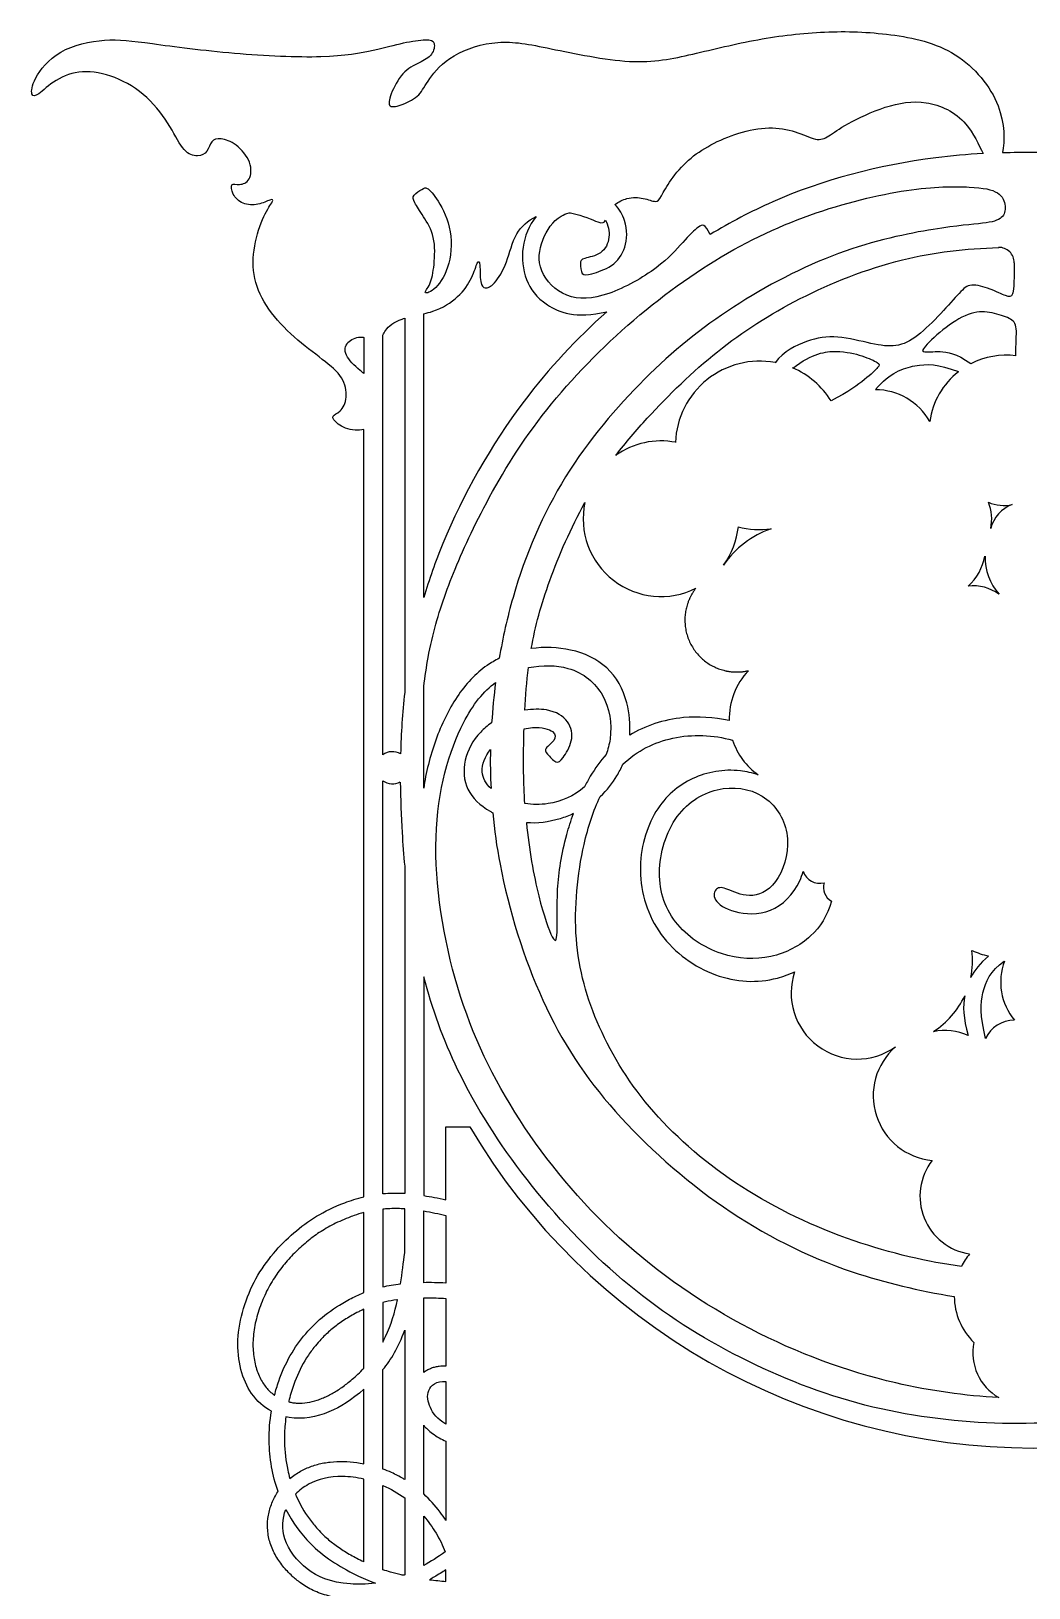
# Model space of a CAD drawing. Header units: millimetres. Extents: x -137 to 152, y -181 to 177.
# Drawn here: x -136.6 to -71.1, y 70.1 to 172.4 of the extents above; entities that cross this region are included whole.
import ezdxf

# ---------------------------------------------------------------- set-up
doc = ezdxf.new("R2010")
doc.units = ezdxf.units.MM
doc.header["$MEASUREMENT"] = 0
doc.layers.add('Layer 03', color=5, linetype='Continuous')

msp = doc.modelspace()

# ---------------------------------------------------------------- linework, layer by layer
at = {"layer": 'Layer 03'}
for p, q in [((-112.07, 153.53), (-112.07, 128.95)), ((-110.82, 135.18), (-110.82, 153.82)), ((-113.5, 124.85), (-113.5, 152.42)), ((-114.75, 152.27), (-114.75, 149.89)), ((-114.75, 95.82), (-114.75, 146.23)), ((-110.82, 122.67), (-110.82, 129.33)), ((-113.5, 96.01), (-113.5, 123.15)), ((-112.07, 117.54), (-112.07, 96.03)), ((-110.82, 110.27), (-110.82, 95.9)), ((-109.36, 95.62), (-109.36, 100.42)), ((-109.36, 100.42), (-107.8, 100.42)), ((-114.75, 89.53), (-114.75, 94.79)), ((-113.5, 95.01), (-113.5, 89.91)), ((-112.07, 92.15), (-112.07, 95.02)), ((-110.82, 90.18), (-110.82, 94.89)), ((-109.36, 94.59), (-109.36, 90.15)), ((-110.82, 84.27), (-110.82, 89.18)), ((-109.36, 89.15), (-109.36, 84.69)), ((-114.75, 84.56), (-114.75, 88.44)), ((-113.5, 88.88), (-113.5, 86.28)), ((-112.07, 87.05), (-112.07, 77.25)), ((-113.5, 77.94), (-113.5, 84.47)), ((-114.75, 78.29), (-114.75, 83.18)), ((-109.36, 83.69), (-109.36, 80.88)), ((-110.82, 76.3), (-110.82, 80.81)), ((-109.36, 79.76), (-109.36, 74.56)), ((-114.75, 71.85), (-114.75, 77.27)), ((-113.5, 71.32), (-113.5, 76.86)), ((-112.07, 76.04), (-112.07, 70.99)), ((-110.82, 71.6), (-110.82, 74.85)), ((-109.36, 70.55), (-109.36, 71.32))]:
    msp.add_line(p, q, dxfattribs=at)
for centre, radius, start, end in [((-73.04, 157.18), 1, 359.4244, 91.408), ((-88.76, 145.18), 5.53, 79.4775, 177.989), ((-72.57, 146.03), 5.07, 82.7816, 117.104), ((-88.76, 145.18), 5.53, 31.9694, 66.9232), ((-72.57, 146.03), 5.07, 128.1952, 171.7961), ((-81.16, 144.71), 4.12, 29.7266, 90), ((-95.24, 140.36), 5.11, 79.1347, 125.3441), ((-95.24, 140.36), 5.11, 167.9534, 296.6999), ((-72.73, 143.67), 2.44, 245.7349, 283.1913), ((-76.51, 140.33), 2.99, 348.0536, 21.9086), ((-71.38, 139.17), 2.27, 110.4992, 166.198), ((-95.24, 140.36), 5.11, 323.4858, 354.108), ((-85.87, 133.65), 6.42, 109.4477, 145.1385), ((-88.76, 145.18), 5.53, 255.2536, 277.7612), ((-77.39, 138.52), 3.48, 311.8752, 349.7797), ((-70.34, 137.81), 3.62, 178.5796, 221.8091), ((-74.69, 133.22), 2.73, 52.8698, 97.9106), ((-86.22, 127.23), 4.54, 136.1091, 181.6332), ((-86.22, 127.23), 4.54, 198.1939, 234.58), ((-112.87, 124), 1.06, 60.4131, 126.7075), ((-112.87, 124), 1.06, 233.2925, 298.6457), ((-84.81, 117.55), 1.14, 197.9375, 284.1109), ((-83.51, 116.15), 1.06, 164.1504, 239.422), ((-80.34, 111.36), 5.56, 348.1948, 6.5928), ((-72.76, 116.31), 4.77, 244.5498, 258.3106), ((-82.35, 109.21), 4.34, 161.2681, 305.315), ((-68.99, 109.93), 3.94, 159.6195, 219.504), ((-80.34, 111.36), 5.56, 302.6085, 335.206), ((-72.02, 105.3), 2.12, 90.4914, 154.3041), ((-76.6, 103.06), 3.68, 65.4339, 101.5936), ((-77.03, 102.46), 4.27, 131.2262, 264.6267), ((-70.79, 122.33), 43.01, 210.6211, 329.3789), ((-74.39, 95.86), 3.84, 142.2626, 261.3111), ((-71.73, 89.31), 4.25, 139.6372, 152.8346), ((-71.73, 89.31), 4.25, 180.5234, 225.8736), ((-71.36, 85.58), 3.4, 168.4867, 240.175)]:
    msp.add_arc(centre, radius, start, end, dxfattribs=at)
for points, knots in [([(-114.75, 146.23), (-114.94, 146.19), (-115.62, 146.12), (-116.56, 146.56), (-116.96, 147.17), (-116.27, 147.3), (-115.8, 148.28), (-116.04, 149.67), (-117.37, 150.76), (-119.37, 152.24), (-121.12, 154.1), (-122.07, 156.1), (-122.04, 158.29), (-121.32, 160.41), (-120.62, 161.31), (-120.82, 161.38), (-121.67, 160.93), (-122.75, 160.98), (-123.43, 161.67), (-123.53, 162.46), (-122.94, 162.23), (-122.19, 162.52), (-122.07, 163.76), (-123.14, 165.06), (-124.2, 165.38), (-124.83, 165.24), (-124.97, 164.41), (-125.64, 164.1), (-126.58, 164.37), (-127.37, 166.05), (-128.89, 168.15), (-131.11, 169.49), (-133.3, 169.89), (-135.05, 169.24), (-136.23, 168.08), (-136.63, 168.1), (-136.55, 169.14), (-134.95, 171.23), (-131.63, 171.97), (-129.22, 171.64), (-123.31, 170.86), (-117.05, 170.58), (-114.96, 170.95), (-114.14, 171.13), (-113.32, 171.31), (-112.13, 171.66), (-110.53, 171.88), (-110.03, 171.71), (-110.2, 170.79), (-111.07, 170.33), (-112.25, 169.76), (-113.06, 168.15), (-113.21, 167.29), (-112.19, 167.53), (-111.03, 168.15), (-110.61, 169.15), (-109.1, 170.89), (-105.92, 171.91), (-102.96, 171.35), (-96.91, 170.06), (-93.28, 170.83), (-88.88, 171.92), (-84.47, 172.44), (-80.18, 172.29), (-75.68, 171.3), (-72.64, 167.59), (-72.66, 165.16), (-72.81, 164.41)], [4168.024211, 4168.024211, 4168.024211, 4168.024211, 4168.754346, 4170.545372, 4172.336399, 4174.127425, 4175.918451, 4177.709478, 4179.500504, 4181.29153, 4183.082557, 4184.873583, 4186.664609, 4188.455636, 4190.246662, 4192.037688, 4193.828715, 4195.619741, 4197.410767, 4199.201794, 4200.99282, 4202.783846, 4204.574873, 4206.365899, 4208.156925, 4209.947952, 4211.738978, 4213.530004, 4215.321031, 4217.112057, 4218.903083, 4220.69411, 4222.485136, 4224.276162, 4226.067189, 4227.858215, 4229.649241, 4231.440268, 4233.231294, 4235.02232, 4236.813347, 4238.604373, 4240.3954, 4240.3954, 4240.3954, 4242.186426, 4243.977452, 4245.768479, 4247.559505, 4249.350531, 4251.141558, 4252.932584, 4254.72361, 4256.514637, 4258.305663, 4260.096689, 4261.887716, 4263.678742, 4265.469768, 4267.260795, 4269.051821, 4270.842847, 4272.633874, 4274.4249, 4276.215926, 4278.006953, 4279.641958, 4279.641958, 4279.641958, 4279.641958]), ([(-98.26, 161.01), (-98.03, 161.18), (-97.35, 161.5), (-96.37, 161.45), (-95.51, 161.09), (-95.27, 161.43), (-94.66, 162.59), (-93.47, 163.98), (-92.04, 164.93), (-90.17, 165.76), (-88.09, 166.14), (-86.38, 165.85), (-84.99, 165.13), (-84.27, 165.42), (-83.21, 166.24), (-80.49, 167.52), (-77.87, 167.98), (-75.21, 166.78), (-74.37, 164.92), (-74.08, 164.35)], [385.395086, 385.395086, 385.395086, 385.395086, 386.668009, 388.459035, 390.250062, 392.041088, 393.832114, 395.623141, 397.414167, 399.205194, 400.99622, 402.787246, 404.578273, 406.369299, 408.160325, 409.951352, 411.742378, 413.533404, 414.81239, 414.81239, 414.81239, 414.81239]), ([(-74.08, 164.35), (-75.12, 164.29), (-80.07, 163.84), (-86.2, 162.19), (-90.7, 159.82), (-92.01, 159.03)], [328.130204, 328.130204, 328.130204, 328.130204, 331.009343, 341.844343, 346.577685, 346.577685, 346.577685, 346.577685]), ([(-110.82, 129.33), (-110.74, 130), (-110.39, 132.3), (-109.48, 135.39), (-108.27, 138.29), (-107.39, 140.06), (-106.52, 141.82), (-104.25, 145.97), (-98.77, 152.19), (-92.09, 157.39), (-85.51, 160.56), (-78.64, 162.19), (-74.61, 162.2), (-72.93, 161.88), (-72.54, 160.86), (-72.74, 160.06), (-73.82, 159.74), (-76.72, 159.57), (-83.51, 158.17), (-90.75, 154.39), (-96.32, 149.86), (-101.85, 143.35), (-104.68, 136.8), (-105.63, 132.54), (-105.86, 131.19)], [1132.529911, 1132.529911, 1132.529911, 1132.529911, 1134.419138, 1139.305925, 1144.192712, 1144.192712, 1144.192712, 1149.0795, 1153.966287, 1158.853074, 1163.739862, 1168.626649, 1173.513436, 1178.400224, 1183.287011, 1188.173798, 1193.060586, 1197.947373, 1202.83416, 1207.720948, 1212.607735, 1217.494522, 1222.38131, 1224.636794, 1224.636794, 1224.636794, 1224.636794]), ([(-98.89, 159.97), (-98.7, 159.66), (-98.52, 158.79), (-99.08, 157.68), (-100.45, 157.47), (-100.57, 157.22), (-100.48, 156.3), (-99.94, 156.39), (-98.39, 156.87), (-97.47, 158.1), (-97.42, 159.69), (-97.97, 160.7), (-98.26, 161.01)], [366.594857, 366.594857, 366.594857, 366.594857, 368.423817, 370.396096, 372.368375, 374.340654, 376.312933, 378.285213, 380.257492, 382.229771, 384.20205, 385.395086, 385.395086, 385.395086, 385.395086]), ([(-110.82, 153.82), (-110.62, 153.87), (-109.72, 154.1), (-108.47, 154.91), (-107.59, 156.2), (-107.28, 157.37), (-107.1, 157.22), (-107.14, 155.75), (-106.83, 155.44), (-106.21, 155.65), (-105.31, 157.14), (-104.91, 159.11), (-103.98, 159.96), (-103.43, 160.21)], [352.198238, 352.198238, 352.198238, 352.198238, 352.706551, 354.497577, 356.288604, 358.07963, 359.870656, 361.661683, 363.452709, 365.243736, 367.034762, 368.825788, 370.414905, 370.414905, 370.414905, 370.414905]), ([(-103.43, 160.21), (-103.92, 159.61), (-104.49, 158.16), (-104.22, 155.97), (-103.05, 154.37), (-100.85, 153.47), (-98.8, 153.96)], [370.414905, 370.414905, 370.414905, 370.414905, 372.297007, 374.269286, 376.241565, 378.213844, 378.213844, 378.213844, 378.213844]), ([(-92.01, 159.03), (-92.35, 159.74), (-92.69, 159.68), (-93.75, 158.62), (-95.2, 156.89), (-98.82, 154.84), (-101.57, 154.69), (-103.42, 156.63), (-103.17, 158.71), (-102.22, 160.08), (-101.46, 160.41), (-101.28, 160.46)], [346.577685, 346.577685, 346.577685, 346.577685, 348.549965, 350.522244, 352.494523, 354.466802, 356.439081, 358.41136, 360.38364, 362.355919, 362.935794, 362.935794, 362.935794, 362.935794]), ([(-101.28, 160.46), (-101.22, 160.45), (-100.44, 160.32), (-99.15, 159.69), (-98.97, 159.8), (-98.89, 159.97)], [362.935794, 362.935794, 362.935794, 362.935794, 363.105711, 364.896738, 366.594857, 366.594857, 366.594857, 366.594857]), ([(-98.2, 144.52), (-97.55, 145.37), (-95.54, 147.72), (-91.62, 151.52), (-86.36, 154.92), (-79.8, 157.57), (-75.2, 158.12), (-73.06, 158.17)], [1170.413331, 1170.413331, 1170.413331, 1170.413331, 1172.542404, 1176.649786, 1180.757169, 1184.864551, 1188.389943, 1188.389943, 1188.389943, 1188.389943]), ([(-72.04, 157.17), (-72.05, 155.66), (-72.11, 154.92), (-72.5, 154.92), (-73.58, 155.47), (-74.96, 155.86), (-75.55, 155.31), (-76.81, 153.87), (-78.43, 152.24), (-79.78, 151.59), (-81.3, 151.81), (-83.71, 152.44), (-85.61, 152.15), (-87.15, 151.36), (-87.75, 150.61)], [1189.995359, 1189.995359, 1189.995359, 1189.995359, 1191.581783, 1193.326414, 1195.071046, 1196.815678, 1198.56031, 1200.304941, 1202.049573, 1203.794205, 1205.538837, 1207.283468, 1209.0281, 1210.772732, 1210.772732, 1210.772732, 1210.772732]), ([(-113.5, 152.42), (-113.46, 152.52), (-113.28, 152.86), (-112.77, 153.31), (-112.13, 153.51), (-112.07, 153.53)], [291.607783, 291.607783, 291.607783, 291.607783, 292.439445, 294.230471, 294.409426, 294.409426, 294.409426, 294.409426]), ([(-98.8, 153.96), (-100.77, 152.19), (-105.01, 147.68), (-108.95, 140.68), (-110.47, 136.36), (-110.82, 135.18)], [378.213844, 378.213844, 378.213844, 378.213844, 386.396658, 397.23166, 401.316221, 401.316221, 401.316221, 401.316221]), ([(-71.93, 151.06), (-71.95, 151.83), (-71.79, 153.07), (-72.25, 153.52), (-73.48, 153.93), (-74.81, 154.02), (-76.53, 153.01), (-78.14, 151.49), (-78.08, 151.25), (-77.03, 151.4), (-75.86, 151.24), (-74.88, 150.55)], [40.309106, 40.309106, 40.309106, 40.309106, 41.773798, 43.238491, 44.703184, 46.167876, 47.632569, 49.097262, 50.561954, 52.026647, 53.491339, 53.491339, 53.491339, 53.491339]), ([(-114.75, 149.89), (-114.83, 149.96), (-115.31, 150.36), (-116.11, 151.13), (-115.92, 152.01), (-115.22, 152.31), (-114.83, 152.28), (-114.75, 152.27)], [285.385838, 285.385838, 285.385838, 285.385838, 285.759323, 287.550349, 289.341375, 291.132402, 291.557763, 291.557763, 291.557763, 291.557763]), ([(-86.59, 150.26), (-85.26, 151.24), (-83.61, 151.47), (-81.94, 151.07), (-80.86, 150.56), (-80.87, 150.39), (-81.72, 149.58), (-82.9, 148.71), (-84.07, 148.1)], [41.178035, 41.178035, 41.178035, 41.178035, 42.903778, 44.629521, 46.355263, 48.081006, 49.806749, 51.532491, 51.532491, 51.532491, 51.532491]), ([(-103.76, 131.83), (-103.5, 133.3), (-102.71, 136.17), (-101.16, 139.76), (-100.24, 141.42)], [1222.253257, 1222.253257, 1222.253257, 1222.253257, 1225.806468, 1229.452241, 1229.452241, 1229.452241, 1229.452241]), ([(-97.29, 126.14), (-97.25, 126.83), (-97.37, 128.54), (-98.61, 130.77), (-101.02, 131.88), (-102.89, 131.95), (-103.76, 131.83)], [1204.236979, 1204.236979, 1204.236979, 1204.236979, 1208.052859, 1212.939646, 1217.826434, 1222.253257, 1222.253257, 1222.253257, 1222.253257]), ([(-105.86, 131.19), (-106.14, 131.05), (-107.22, 130.42), (-108.72, 128.78), (-110.12, 125.9), (-110.69, 123.64), (-110.82, 122.67)], [1109.637973, 1109.637973, 1109.637973, 1109.637973, 1111.222602, 1116.109389, 1120.996177, 1125.865443, 1125.865443, 1125.865443, 1125.865443]), ([(-103.94, 130.58), (-103.03, 130.77), (-100.84, 130.7), (-98.8, 128.95), (-98.38, 126.58), (-98.72, 125.2), (-98.84, 124.87)], [964.171572, 964.171572, 964.171572, 964.171572, 967.698991, 972.585778, 977.472565, 979.092619, 979.092619, 979.092619, 979.092619]), ([(-73.05, 82.63), (-75.26, 82.75), (-80.8, 83.52), (-89.5, 86.72), (-98.38, 92.82), (-104.93, 100.81), (-108.97, 109.16), (-110.68, 119.92), (-108.62, 126.93), (-106.88, 129.03), (-106.1, 129.61)], [1293.375181, 1293.375181, 1293.375181, 1293.375181, 1296.801667, 1301.688454, 1306.575241, 1311.462029, 1316.348816, 1321.235603, 1326.122391, 1329.465075, 1329.465075, 1329.465075, 1329.465075]), ([(-104.23, 126.56), (-104.04, 126.6), (-103.16, 126.72), (-102.13, 126.41), (-102.16, 125.78), (-102.93, 125.25), (-102.78, 124.98), (-102.09, 124.21), (-101.74, 124.54), (-100.96, 125.75), (-101.2, 127.1), (-102.4, 127.88), (-103.68, 127.86), (-104.18, 127.78)], [992.275433, 992.275433, 992.275433, 992.275433, 993.577472, 998.464259, 1003.351047, 1008.237834, 1013.124622, 1018.011409, 1022.898196, 1027.784984, 1032.671771, 1037.558558, 1040.665741, 1040.665741, 1040.665741, 1040.665741]), ([(-106.36, 126.95), (-106.63, 126.77), (-107.47, 126.07), (-108.28, 124.5), (-108.16, 122.51), (-107.07, 121.48), (-106.35, 121.08), (-106.29, 121.05)], [1330.936472, 1330.936472, 1330.936472, 1330.936472, 1332.902902, 1337.789689, 1342.676477, 1347.563264, 1347.962629, 1347.962629, 1347.962629, 1347.962629]), ([(-90.76, 127.1), (-91.78, 127.32), (-94.23, 127.47), (-96.29, 126.75), (-97.29, 126.14)], [1197.447765, 1197.447765, 1197.447765, 1197.447765, 1200.283619, 1204.236979, 1204.236979, 1204.236979, 1204.236979]), ([(-104.18, 121.65), (-104.27, 123.01), (-104.28, 124.64), (-104.24, 126.3), (-104.23, 126.56)], [988.520626, 988.520626, 988.520626, 988.520626, 991.674145, 992.275433, 992.275433, 992.275433, 992.275433]), ([(-97.74, 124.23), (-96.81, 125.13), (-94.4, 126.29), (-91.8, 126.16), (-90.54, 125.82)], [1502.550376, 1502.550376, 1502.550376, 1502.550376, 1506.07531, 1509.951745, 1509.951745, 1509.951745, 1509.951745]), ([(-106.4, 122.63), (-106.74, 122.95), (-107.2, 123.75), (-106.79, 124.75), (-106.44, 125.21)], [1014.566417, 1014.566417, 1014.566417, 1014.566417, 1017.440167, 1020.699143, 1020.699143, 1020.699143, 1020.699143]), ([(-98.84, 124.87), (-99.22, 124.45), (-99.71, 123.78), (-100.14, 122.98), (-100.26, 122.74)], [979.092619, 979.092619, 979.092619, 979.092619, 981.047324, 981.867207, 981.867207, 981.867207, 981.867207]), ([(-99.23, 122.12), (-98.78, 122.53), (-98.25, 123.22), (-97.86, 123.97), (-97.74, 124.23)], [1496.796232, 1496.796232, 1496.796232, 1496.796232, 1500.626451, 1502.550376, 1502.550376, 1502.550376, 1502.550376]), ([(-88.85, 123.53), (-89.24, 123.66), (-90.76, 124), (-93.26, 123.53), (-95.78, 121.48), (-97.03, 117.29), (-95.66, 112.77), (-91.71, 109.98), (-88.5, 109.82), (-86.83, 110.43), (-86.46, 110.6)], [1512.833699, 1512.833699, 1512.833699, 1512.833699, 1514.278435, 1518.385817, 1522.493199, 1526.600581, 1530.707963, 1534.815346, 1538.922728, 1540.129813, 1540.129813, 1540.129813, 1540.129813]), ([(-112.36, 123.06), (-112.35, 121.93), (-112.28, 120.04), (-112.14, 118.26), (-112.07, 117.54)], [167.158028, 167.158028, 167.158028, 167.158028, 171.013666, 173.730688, 173.730688, 173.730688, 173.730688]), ([(-100.26, 122.74), (-100.94, 122.15), (-102.29, 121.55), (-103.69, 121.58), (-104.18, 121.65)], [981.867207, 981.867207, 981.867207, 981.867207, 986.056288, 988.520626, 988.520626, 988.520626, 988.520626]), ([(-84.05, 115.24), (-84.31, 114.27), (-85.27, 112.76), (-87.93, 111.34), (-91.26, 111.46), (-94.68, 113.63), (-95.75, 117.29), (-94.32, 121.39), (-91.14, 123.03), (-88.02, 122.28), (-86.5, 119.4), (-87.57, 116.1), (-89.5, 115.36), (-90.99, 116.13), (-91.65, 116.19), (-91.92, 115.33), (-90.59, 114.44), (-87.98, 114.26), (-86.37, 115.82), (-85.96, 116.98), (-85.9, 117.19)], [223.645761, 223.645761, 223.645761, 223.645761, 227.414951, 231.522333, 235.629716, 239.737098, 243.84448, 247.951862, 252.059245, 256.166627, 260.274009, 264.381392, 268.488774, 272.596156, 276.703538, 280.810921, 284.918303, 289.025685, 293.133068, 294.045715, 294.045715, 294.045715, 294.045715]), ([(-75.51, 91.25), (-77.65, 91.53), (-82.94, 92.75), (-90.19, 96.23), (-96.11, 101.29), (-99.59, 106.97), (-101.17, 112.61), (-100.6, 118.36), (-99.68, 121.2), (-99.23, 122.12)], [1470.06373, 1470.06373, 1470.06373, 1470.06373, 1473.789393, 1477.896775, 1482.004157, 1486.11154, 1490.218922, 1494.326305, 1496.796232, 1496.796232, 1496.796232, 1496.796232]), ([(-106.29, 121.05), (-106.19, 119.93), (-105.61, 115.87), (-103.26, 108.3), (-98.72, 101.38), (-91.28, 94.76), (-83.84, 90.95), (-78.3, 89.65), (-75.98, 89.27)], [1347.962629, 1347.962629, 1347.962629, 1347.962629, 1349.830197, 1354.716985, 1359.603772, 1364.490559, 1369.377347, 1372.67735, 1372.67735, 1372.67735, 1372.67735]), ([(-100.99, 120.99), (-101.28, 120.86), (-102.33, 120.46), (-103.35, 120.33), (-104.08, 120.39)], [-701.37323, -701.37323, -701.37323, -701.37323, -699.567958, -694.990333, -694.990333, -694.990333, -694.990333]), ([(-104.08, 120.39), (-103.91, 118.65), (-103.28, 115.2), (-102.25, 112.37), (-102, 112.73), (-102.14, 115.97), (-101.71, 118.74), (-101.16, 120.53), (-100.99, 120.99)], [-694.990333, -694.990333, -694.990333, -694.990333, -690.910613, -686.803231, -682.695849, -678.588467, -674.481084, -673.056765, -673.056765, -673.056765, -673.056765]), ([(-30.75, 112.45), (-31.04, 111.33), (-32.26, 107.05), (-34.96, 100.56), (-40.88, 92.92), (-48.76, 86.89), (-57.39, 82.94), (-65.56, 81.13), (-73.8, 80.7), (-82.45, 81.93), (-90.65, 85.28), (-97.89, 90.01), (-104.34, 96.88), (-108.69, 103.77), (-110.27, 108.17), (-110.82, 110.27)], [910.730584, 910.730584, 910.730584, 910.730584, 914.413464, 925.248464, 936.083465, 946.918465, 957.753466, 968.588466, 979.423467, 990.258468, 1001.093468, 1011.928469, 1022.763469, 1033.59847, 1042.670689, 1042.670689, 1042.670689, 1042.670689]), ([(-73.92, 106.22), (-74.29, 107.77), (-74.23, 109.22), (-73.62, 110.68), (-72.69, 111.3)], [43.143145, 43.143145, 43.143145, 43.143145, 46.015465, 48.887785, 48.887785, 48.887785, 48.887785]), ([(-120.83, 81.74), (-121.32, 82.01), (-122.56, 83.07), (-123.42, 86.34), (-122.05, 90.67), (-119.41, 93.62), (-117.16, 95.06), (-115.22, 95.71), (-114.75, 95.82)], [4097.888543, 4097.888543, 4097.888543, 4097.888543, 4100.202195, 4104.280954, 4108.359713, 4112.438473, 4116.517232, 4117.609992, 4117.609992, 4117.609992, 4117.609992]), ([(-114.75, 94.79), (-114.97, 94.73), (-115.31, 94.62), (-115.84, 94.42), (-116.33, 94.22), (-116.86, 93.96), (-117.34, 93.69), (-117.79, 93.41), (-118.21, 93.1), (-118.62, 92.76), (-119.16, 92.28), (-119.8, 91.63), (-120.38, 90.89), (-120.79, 90.26), (-121.08, 89.75), (-121.33, 89.21), (-121.56, 88.66), (-121.74, 88.09), (-121.89, 87.52), (-121.98, 86.95), (-122.04, 86.39), (-122.04, 85.85), (-121.97, 85.17), (-121.83, 84.54), (-121.6, 83.97), (-121.4, 83.61), (-121.18, 83.3), (-120.93, 83.03), (-120.73, 82.87), (-120.63, 82.79), (-120.62, 82.79)], [98.255118, 98.255118, 98.255118, 98.255118, 98.934177, 99.330144, 99.95197, 100.529722, 101.075837, 101.603168, 102.124551, 102.651991, 103.191613, 104.288387, 105.408677, 105.980235, 106.562279, 107.156981, 107.758279, 108.358889, 108.951821, 109.530554, 110.089093, 110.627845, 111.148634, 112.122047, 112.567226, 112.9803, 113.361733, 113.725817, 114.078284, 114.115075, 114.115075, 114.115075, 114.115075]), ([(-112.07, 95.02), (-112.11, 95.03), (-112.47, 95.05), (-112.95, 95.05), (-113.39, 95.02), (-113.5, 95.01)], [139.959021, 139.959021, 139.959021, 139.959021, 140.05357, 141.053448, 141.389583, 141.389583, 141.389583, 141.389583]), ([(-120.62, 82.79), (-120.54, 83.1), (-120.08, 84.65), (-118.72, 86.99), (-116.72, 88.6), (-115.1, 89.39), (-114.75, 89.53)], [114.115075, 114.115075, 114.115075, 114.115075, 115.211807, 119.656282, 124.100758, 125.129754, 125.129754, 125.129754, 125.129754]), ([(-113.5, 86.28), (-113.44, 86.4), (-113, 87.28), (-112.72, 88.24), (-112.54, 89.06)], [49.518332, 49.518332, 49.518332, 49.518332, 49.912871, 52.477537, 52.477537, 52.477537, 52.477537]), ([(-112.54, 89.06), (-112.55, 89.06), (-112.82, 89.02), (-113.15, 88.97), (-113.45, 88.89), (-113.5, 88.88)], [52.4775369, 52.4775369, 52.4775369, 52.4775369, 52.5354026, 53.2890026, 53.463603, 53.463603, 53.463603, 53.463603]), ([(-110.82, 89.18), (-110.77, 89.18), (-110.28, 89.19), (-109.79, 89.17), (-109.36, 89.15)], [133.8425, 133.8425, 133.8425, 133.8425, 134.012428, 135.30929, 135.30929, 135.30929, 135.30929]), ([(-114.75, 88.44), (-114.83, 88.4), (-114.98, 88.33), (-115.28, 88.18), (-115.76, 87.91), (-116.4, 87.5), (-117.08, 86.96), (-117.61, 86.43), (-118.09, 85.86), (-118.7, 85), (-119.24, 83.9), (-119.56, 82.9), (-119.67, 82.45), (-119.69, 82.36)], [84.63964, 84.63964, 84.63964, 84.63964, 84.889252, 85.147986, 85.635323, 86.559463, 87.409181, 88.228294, 88.810234, 89.64713, 91.391743, 92.484471, 92.775899, 92.775899, 92.775899, 92.775899]), ([(-119.69, 82.36), (-119.6, 82.33), (-119.41, 82.29), (-119.01, 82.25), (-118.46, 82.29), (-117.92, 82.43), (-117.49, 82.58), (-117.05, 82.77), (-116.5, 83.08), (-115.96, 83.47), (-115.51, 83.84), (-115.14, 84.18), (-114.88, 84.42), (-114.76, 84.55), (-114.75, 84.56)], [92.775899, 92.775899, 92.775899, 92.775899, 93.044108, 93.359332, 94.001146, 94.676951, 95.027084, 95.380571, 96.103871, 96.914032, 97.372814, 97.874635, 98.404151, 98.423798, 98.423798, 98.423798, 98.423798]), ([(-109.36, 84.69), (-109.51, 84.7), (-109.75, 84.69), (-110.07, 84.64), (-110.32, 84.56), (-110.56, 84.45), (-110.72, 84.35), (-110.81, 84.29), (-110.82, 84.27)], [127.375735, 127.375735, 127.375735, 127.375735, 127.833683, 128.095641, 128.354971, 128.610991, 128.862933, 128.933822, 128.933822, 128.933822, 128.933822]), ([(-114.75, 83.18), (-115.56, 82.47), (-117.01, 81.53), (-118.83, 81.15), (-119.8, 81.36), (-119.87, 81.37)], [96.063823, 96.063823, 96.063823, 96.063823, 99.942325, 104.021085, 104.326458, 104.326458, 104.326458, 104.326458]), ([(-120.39, 76.46), (-120.76, 77.51), (-121.07, 79.26), (-120.93, 81.1), (-120.83, 81.74)], [4091.763597, 4091.763597, 4091.763597, 4091.763597, 4095.734933, 4097.888543, 4097.888543, 4097.888543, 4097.888543]), ([(-119.87, 81.37), (-119.9, 81.16), (-119.96, 80.61), (-120, 79.43), (-119.86, 78.28), (-119.67, 77.5), (-119.61, 77.31)], [104.326458, 104.326458, 104.326458, 104.326458, 104.969731, 105.98794, 107.846835, 108.42442, 108.42442, 108.42442, 108.42442]), ([(-110.82, 80.81), (-110.75, 80.72), (-110.56, 80.53), (-110.1, 80.14), (-109.67, 79.9), (-109.36, 79.76)], [31.226045, 31.226045, 31.226045, 31.226045, 31.585044, 32.013167, 33.044441, 33.044441, 33.044441, 33.044441]), ([(-119.61, 77.31), (-119.5, 77.4), (-119.17, 77.66), (-118.57, 77.99), (-117.79, 78.27), (-116.96, 78.42), (-116.09, 78.46), (-115.36, 78.4), (-114.91, 78.32), (-114.75, 78.29)], [108.42442, 108.42442, 108.42442, 108.42442, 108.855134, 109.669539, 110.49274, 111.331796, 112.194152, 113.077079, 113.552314, 113.552314, 113.552314, 113.552314]), ([(-112.07, 77.25), (-112.11, 77.27), (-112.38, 77.43), (-112.85, 77.68), (-113.31, 77.87), (-113.5, 77.94), (-113.5, 77.94)], [107.35129, 107.35129, 107.35129, 107.35129, 107.462745, 108.326824, 108.931497, 108.94243, 108.94243, 108.94243, 108.94243]), ([(-114.75, 77.27), (-115.22, 77.38), (-116.58, 77.55), (-118.15, 77.19), (-119, 76.54), (-119.25, 76.28)], [125.806972, 125.806972, 125.806972, 125.806972, 127.378218, 130.255029, 131.729723, 131.729723, 131.729723, 131.729723]), ([(-114.75, 69.37), (-114.9, 69.36), (-115.16, 69.36), (-115.54, 69.38), (-115.98, 69.41), (-116.49, 69.48), (-117.07, 69.6), (-117.6, 69.76), (-118.08, 69.96), (-118.52, 70.19), (-118.98, 70.5), (-119.52, 70.94), (-119.99, 71.44), (-120.35, 71.93), (-120.59, 72.32), (-120.79, 72.74), (-120.99, 73.3), (-121.11, 74.04), (-121.05, 74.9), (-120.86, 75.58), (-120.62, 76.08), (-120.48, 76.33), (-120.39, 76.45), (-120.39, 76.46)], [4080.504952, 4080.504952, 4080.504952, 4080.504952, 4080.932655, 4081.295934, 4081.633442, 4082.26435, 4082.849374, 4083.397946, 4083.917384, 4084.412367, 4084.886152, 4085.584439, 4086.496996, 4086.952506, 4087.407885, 4087.864055, 4088.322531, 4089.215637, 4090.075706, 4090.912075, 4091.323976, 4091.732416, 4091.763597, 4091.763597, 4091.763597, 4091.763597]), ([(-119.25, 76.28), (-119.23, 76.25), (-118.98, 75.67), (-118.53, 74.88), (-117.86, 74.06), (-117.33, 73.51), (-116.74, 73.02), (-116.01, 72.52), (-115.34, 72.14), (-114.92, 71.93), (-114.76, 71.85), (-114.75, 71.85)], [131.729723, 131.729723, 131.729723, 131.729723, 131.854655, 133.59687, 134.446158, 135.036912, 135.881126, 136.758725, 137.689748, 138.165064, 138.198432, 138.198432, 138.198432, 138.198432]), ([(-109.36, 74.56), (-109.48, 74.75), (-109.92, 75.37), (-110.43, 75.94), (-110.82, 76.3)], [24.435892, 24.435892, 24.435892, 24.435892, 25.117437, 26.714705, 26.714705, 26.714705, 26.714705]), ([(-114, 70.44), (-114.63, 70.35), (-116.72, 70.37), (-118.59, 71.21), (-120.21, 73.26), (-120.11, 74.69), (-119.88, 75.28)], [69.752293, 69.752293, 69.752293, 69.752293, 70.741711, 73.618522, 76.495333, 79.122018, 79.122018, 79.122018, 79.122018]), ([(-119.88, 75.28), (-119.45, 74.45), (-118.19, 72.69), (-116.1, 71.35), (-114.47, 70.61), (-114, 70.44)], [60.50723, 60.50723, 60.50723, 60.50723, 63.896429, 68.340904, 69.752293, 69.752293, 69.752293, 69.752293]), ([(-110.82, 74.85), (-110.52, 74.49), (-109.97, 73.72), (-109.57, 72.93), (-109.41, 72.49)], [45.772276, 45.772276, 45.772276, 45.772276, 47.473314, 49.23319, 49.23319, 49.23319, 49.23319]), ([(-112.16, 70.96), (-112.21, 70.97), (-112.49, 71.03), (-112.94, 71.14), (-113.34, 71.27), (-113.5, 71.32)], [26.626462, 26.626462, 26.626462, 26.626462, 26.781177, 27.501471, 28.022813, 28.022813, 28.022813, 28.022813]), ([(-109.36, 71.32), (-109.61, 71.16), (-109.97, 70.94), (-110.33, 70.73), (-110.44, 70.67)], [41.961072, 41.961072, 41.961072, 41.961072, 42.853254, 43.223326, 43.223326, 43.223326, 43.223326])]:
    msp.add_open_spline(points, degree=3, knots=knots, dxfattribs=at)
for points in [[(-72.81, 164.41), (-71.46, 164.45), (-70.11, 164.45), (-68.76, 164.39)], [(-110.84, 160.2), (-110.59, 159.83), (-110.04, 158.93), (-110.12, 156.94), (-110.36, 155.69), (-110.96, 155.06), (-110.06, 155.32), (-109.01, 156.98), (-108.94, 159.61), (-110.08, 161.63), (-110.65, 162.16), (-110.85, 162.05), (-111.59, 161.61), (-111.5, 161.19), (-111.08, 160.58), (-110.84, 160.2)], [(-81.16, 148.84), (-80.19, 149.97), (-78.5, 150.54), (-77.06, 150.55), (-75.7, 150.02)], [(-104.18, 127.78), (-104.13, 128.73), (-104.06, 129.67), (-103.94, 130.58)], [(-112.07, 128.95), (-112.22, 127.62), (-112.31, 126.26), (-112.34, 124.92)], [(-106.1, 129.61), (-106.22, 128.72), (-106.3, 127.83), (-106.36, 126.95)], [(-106.44, 125.21), (-106.46, 124.35), (-106.45, 123.49), (-106.4, 122.63)], [(-73.73, 111.63), (-74.29, 111.17), (-74.65, 110.71), (-74.89, 110.22)], [(-75.29, 109.03), (-75.41, 108.36), (-75.4, 107.57), (-75.07, 106.41)], [(-112.07, 96.03), (-112.6, 96.06), (-113.07, 96.05), (-113.5, 96.01)], [(-110.82, 95.9), (-110.37, 95.83), (-109.88, 95.74), (-109.36, 95.62)], [(-110.82, 94.89), (-110.33, 94.81), (-109.84, 94.71), (-109.36, 94.59)], [(-112.34, 90.1), (-112.23, 90.81), (-112.15, 91.51), (-112.07, 92.15)], [(-113.5, 89.91), (-113.16, 89.98), (-112.77, 90.05), (-112.34, 90.1)], [(-109.36, 90.15), (-109.89, 90.18), (-110.38, 90.19), (-110.82, 90.18)], [(-113.5, 84.47), (-112.98, 85.11), (-112.48, 85.94), (-112.07, 87.05)], [(-109.36, 80.88), (-109.94, 81.23), (-110.49, 81.95), (-110.7, 83.16), (-110.01, 83.74), (-109.36, 83.69)], [(-113.5, 76.86), (-112.98, 76.64), (-112.51, 76.36), (-112.07, 76.04)], [(-109.41, 72.49), (-109.91, 72.14), (-110.38, 71.85), (-110.82, 71.6)], [(-112.07, 70.99), (-112.1, 70.98), (-112.13, 70.97), (-112.16, 70.96)], [(-110.44, 70.67), (-110.08, 70.63), (-109.72, 70.59), (-109.36, 70.55)]]:
    msp.add_open_spline(points, degree=3, dxfattribs=at)
msp.add_rational_spline([(-92.95, 135.8), (-93.32, 135.31), (-93.51, 134.73), (-94.54, 131.48), (-91.29, 130.45), (-90.4, 130.17), (-89.49, 130.38)], [0.894384137332, 0.930880775261, 1, 0.707106781187, 1, 0.89822460944, 0.867179638421], degree=2, knots=[1185.683668, 1185.683668, 1185.683668, 1186.899527, 1186.899527, 1192.051739, 1192.051739, 1193.842044, 1193.842044, 1193.842044], dxfattribs=at)

doc.saveas('drawing.dxf')
